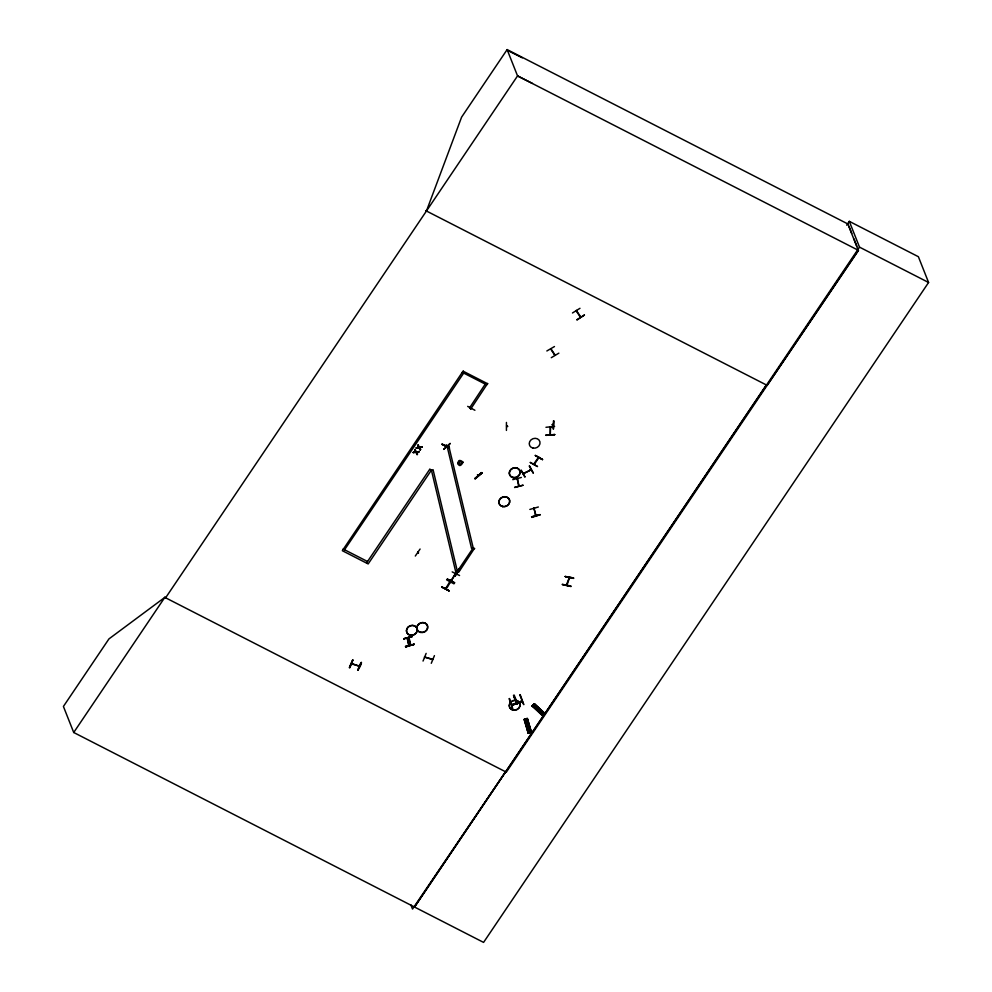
<?xml version="1.0" encoding="UTF-8"?>
<svg xmlns="http://www.w3.org/2000/svg" width="992" height="992" viewBox="0 0 992 992"><rect width="100%" height="100%" fill="white"/><g stroke="black" fill="none" stroke-linecap="round" stroke-linejoin="round"><path stroke-width="1.49" d="M506.428 430.416L506.441 422.443M553.003 424.39L553.214 425.196L552.408 424.415M553.486 420.794L553.114 428.916M553.536 428.941L554.032 420.968M441.824 586.929L449.24 590.872L441.837 586.917M447.392 578.944L454.72 582.664M523.131 473.544L531.08 469.848L530.088 469.588M523.466 473.767L523.106 473.01L523.379 473.804L523.9 472.824M408.468 641.551L409.336 641.328M530.323 462.582L537.54 466.562L530.298 462.371M545.96 427.292L554.602 426.424M417.706 552.11L418.562 552.631M566.444 584.883L569.42 577.183M445.334 588.368C446.14 590.042 448.731 585.119 450.306 581.659M450.046 581.523L449.922 582.812L450.194 581.907M456.01 573.86L455.204 574.48L455.725 573.698M446.177 445.991L446.425 445.048M471.411 408.481L470.84 408.716M538.495 457.337L533.696 464.132M533.721 463.946L534.204 464.616L538.929 457.362M446.859 446.611L447.404 447.169M478.33 475.441L477.946 475.304M408.555 641.526L409.287 641.278M550.114 427.081L550.498 427.887L550.486 427.006M562.538 584.474C588.306 590.401 544.856 580.903 570.809 585.974M517.477 479.421L517.241 478.454M535.978 515.146L536.126 515.815L533.82 507.929M521.271 470.171L525.041 477.115L520.936 470.382M565.279 576.625L573.723 578.001L565.304 576.501M569.544 577.642L566.978 585.168M426.448 211.011L461.59 117.155L507.135 49.6L847.838 223.944L857.708 248.868M554.602 354.95L550.758 349.122M555.123 355.173L550.982 348.812M423.038 661.056L426.138 653.393M425.196 657.274L425.345 656.89M431.867 658.824L432.438 659.221M432.016 659.444L432.028 658.688M431.272 663.301L434.434 655.625M445.507 588.864L449.872 581.634M451.038 580.655L455.576 573.326M451.732 580.184L451.36 580.816L455.836 573.45M445.78 445.854L445.619 445.408M407.563 637.98L409.411 645.631L407.514 637.806M352.681 660.064L349.358 667.69L352.644 660.077M352.991 659.99L349.816 667.814M351.627 663.884L359.588 666.24L351.565 663.474M352.296 664.404L351.453 664.243M359.141 666.128L358.893 665.954M357.864 669.997C363.022 655.762 362.254 664.863 357.802 669.972M539.003 457.907L538.668 457.225M441.849 587.202L449.165 590.947M454.51 583.023L447.206 579.254M442.11 443.97C464.417 455.874 426.882 437.026 449.426 447.714M532.778 705.374L532.034 706.044L542.649 715.827L543.343 715.207L532.791 705.362L532.072 706.031M533.808 704.469L534.539 703.812L545.092 713.645L544.372 714.302L533.77 704.494L544.906 713.732M544.335 714.314L533.907 704.233M470.63 408.902L470.481 408.53M506.689 426.3L507.606 426.597L507.321 425.816M846.709 225.196L849.301 221.352L918.381 256.705L928.586 282.484L483.575 942.4L73.718 732.493L164.883 597.296L165.689 597.705M474.486 548.303L458.812 572.062L457.386 571.342L433.07 469.7L431.408 470.158L368.168 563.927L342.339 550.709L463.202 370.971M413.143 452.451L415.673 451.794L413.143 452.451L415.884 452.265L417.124 454.609L417.421 453.84L417.124 454.609M415.115 449.525L414.817 450.306L415.115 449.525L416.38 451.906L419.07 451.72L416.38 451.906M416.218 447.888L418.748 447.231L416.218 447.888L418.959 447.702L420.199 450.046L420.496 449.277L420.199 450.046M418.202 444.962L417.905 445.743L418.202 444.962C417.756 449.14 425.828 446.239 419.368 447.132M419.07 451.72L416.504 452.166L418.984 451.509M422.146 447.156L419.579 447.603L422.059 446.946M487.605 383.47L471.002 408.592L469.576 407.873L485.262 384.102M429.858 469.104L366.618 562.873M462.966 462.086C455.365 455.526 457.783 472.204 463.016 462.272M459.854 460.524L457.672 463.76M452.191 571.888L459.569 575.509M455.601 571.466L457.386 571.342L473.196 547.894L448.744 445.941M453.989 583.842L446.611 579.849M766.345 384.946L414.507 907.048L859.506 247.132L849.301 221.352M505.523 771.739L412.523 909.069L410.837 904.803M858.526 250.406L767.151 385.355L425.655 210.602M467.678 406.36L474.908 410.266M446.549 445.358L446.127 445.966M415.301 556.041L420.087 549.035M418.376 553.176L417.93 552.519M456.804 572.012L456.084 572.372L456.692 572.781M456.159 572.446L456.171 571.789L456.779 572.768M454.559 576.005L459.308 568.962L459.78 569.371L454.584 576.166L459.284 568.949M454.968 576.352L459.755 569.346M542.525 459.668L535.32 455.44L542.475 459.42M532.196 705.82L534.527 703.824M518.63 485.944L517.266 478.69M518.58 485.658L518.952 485.77M535.469 514.786L535.779 515.852L533.969 508.301M552.457 424.874L553.189 424.477M455.601 574.48L455.08 573.922M524.557 719.398L529.034 732.815L528.153 733.1L524.111 719.535L527.372 718.518L531.352 732.096L527.36 718.53M524.136 719.535L525.09 719.237M530.373 732.394L531.328 732.108L530.385 732.406L526.38 718.828L527.112 718.493L530.993 732.208M528.104 733.1L529.083 732.803M528.724 732.914L524.842 719.188M526.752 718.716L530.596 732.27L531.365 732.084M542.562 459.569L535.283 455.464M533.237 706.8L535.395 704.853M541.644 714.624L543.802 712.678M544.881 713.682L542.624 715.852M443.647 449.314L450.108 443.374M478.181 474.982L477.425 474.808M481.852 473.048C460.685 490.532 496.347 460.598 475.317 478.801M481.455 472.539L475.019 478.528L481.566 472.75M517.464 479.533L517.117 478.318M507.135 49.6L517.551 75.913L165.627 597.792L164.821 597.395L108.959 638.898L63.414 706.453L73.718 732.493M409.386 641.96L408.592 642.084M579.985 308.301L572.471 312.976M576.377 311.128L576.761 310.893M584.362 314.923L577.084 319.957M584.449 315.121L576.91 319.697M546.852 350.97L554.478 346.543M432.648 659.606L424.477 657.039M531.08 469.848L523.441 473.73M533.039 473.06L529.678 465.992M529.17 466.017L533.386 472.924M509.082 698.678L512.678 708.71L509.553 698.504M520.18 694.623L523.776 704.655L519.82 694.983M517.055 702.162L516.249 702.46L513.484 695.33M516.795 703.985L517.601 703.688L516.807 701.518L515.989 701.815L516.795 703.985L514.005 696.756M524.88 720.601L527.26 719.845M524.706 720.75L527.521 719.87M523.888 473.122L523.652 472.725M448.868 446.264L447.218 446.71L471.535 548.353L474.622 548.626M521.358 477.462L512.765 479.644M514.6 487.345L523.206 485.187L514.674 487.518M538.358 506.999L529.852 509.429M531.6 516.882L540.132 514.563M531.588 516.832L540.206 514.724L531.774 517.44M403.831 638.898L412.374 636.641M405.53 646.474L414.086 644.242M405.691 647.032L414.086 644.217M471.138 408.307L470.493 408.816M580.618 316.721L576.29 310.347M550.486 427.093L550.275 434.967L550.337 426.634M545.972 435.128L554.788 434.57L545.972 435.166M546.046 435.364L554.776 434.608M409.026 637.596L410.824 645.259M410.266 645.172L408.543 637.521L410.465 645.333M416.305 448.111L418.959 447.702M413.23 452.674L415.884 452.265M552.457 425.171L552.978 424.799M506.54 425.928L507.532 426.25M554.776 355.409L554.565 354.243M529.096 732.79L524.669 719.361M534.13 509.144L533.77 508.115M535.742 515.828L535.395 514.885M565.192 576.414L573.574 578.423M361.237 662.557L357.988 670.183M507.433 50.356L522.313 57.834M532.431 83.402L517.551 75.913L858.254 250.257L506.317 772.148L164.821 597.395M859.506 247.132L928.586 282.484M463.326 371.293L487.729 383.792M429.982 469.427L431.408 470.158L455.725 571.789M456.32 572.161L456.977 572.471M417.768 552.804L418.426 553.102M534.328 703.861L545.042 713.682M534.118 703.923L544.806 713.893M532.58 705.411L543.343 715.207L532.295 705.56M532.58 705.486L543.07 715.455L532.158 705.796M450.232 443.61L443.722 449.401M447.677 446.958L447.132 446.09M447.404 446.946L446.71 446.226M576.228 310.955L580.233 316.956M558.856 353.152L551.279 357.69M419.579 447.603L420.583 449.488M417.818 445.532L418.835 447.442M416.504 452.166L417.508 454.051M414.743 450.095L415.76 452.005M418.277 445.185L419.455 447.342M848.966 226.263L851.781 233.356M854.025 239.047L856.84 246.14M552.259 424.601L552.519 425.233M538.52 458.515L538.321 458.304M530.894 469.191L531.042 469.96L530.683 469.204M530.137 469.476L530.484 470.233M486.688 384.834L462.272 372.347M534.118 507.842L534.477 508.896M516.77 478.578L517.179 479.62M518.754 485.175L519.151 486.216L517.291 478.776M463.698 373.066L344.559 549.754M471.237 408.072L470.989 407.935M446.933 446.028L447.442 447.156M541.062 710.136L538.867 711.983M539.995 709.131L537.8 710.991M530.658 730.571L527.88 731.55M531.067 731.947L528.29 732.927L524.297 719.361M514.178 695.07L517.601 703.688M451.571 579.774L450.839 580.357M451.236 580.357L450.864 580.171M449.587 582.143L449.922 582.812M425.531 657.126L424.849 657.15L432.785 659.283M424.787 656.741L424.762 657.535L424.576 656.766M405.517 646.424L405.703 647.069M367.536 561.509L343.133 549.022M358.744 665.57L358.732 666.339L358.583 665.706M526.851 718.468L530.807 732.27M524.483 719.225L528.476 732.989M527.384 726.702C528.215 728.897 529.269 724.978 527.384 726.702M458.887 462.47L459.705 464.256L461.739 463.351L460.92 461.565L458.887 462.47M538.792 710.384C539.524 712.628 540.739 708.697 538.792 710.384M541.979 710.929L539.859 712.963L542.016 711.016M543.058 711.921L540.925 713.955L543.058 711.921M407.216 638.079L408.927 645.767L407.216 638.079M521.941 701.009L511.773 704.729L521.941 701.009M522.077 701.418L511.971 705.349L522.077 701.418M529.22 725.685L526.405 726.566L529.22 725.685M529.616 727.062L526.802 727.942L529.654 727.148M529.988 728.277L527.174 729.17L530.013 728.364M530.385 729.653L527.57 730.546L530.385 729.653M412.312 636.318L403.769 638.749L412.312 636.318M414.16 644.378L405.604 646.635L414.148 644.378M532.964 448.074A5.506 4.861 -21.6 0 0 539.933 441.812A5.506 4.861 -21.6 0 0 531.005 439.878A5.506 4.861 -21.6 0 0 532.964 448.074M502.671 506.602A5.518 4.873 -21.6 0 0 509.652 500.328A5.518 4.873 -21.6 0 0 500.712 498.393A5.518 4.873 -21.6 0 0 502.671 506.602M502.609 506.453A5.518 4.873 -21.6 0 0 509.59 500.166A5.518 4.873 -21.6 0 0 500.65 498.232A5.518 4.873 -21.6 0 0 502.609 506.453M513.062 477.623A5.518 4.873 -21.6 0 0 520.044 471.349A5.518 4.873 -21.6 0 0 511.091 469.402A5.518 4.873 -21.6 0 0 513.062 477.623M513 477.462A5.518 4.873 -21.6 0 0 519.982 471.188A5.518 4.873 -21.6 0 0 511.029 469.253A5.518 4.873 -21.6 0 0 513 477.462M513.038 710.173A5.518 4.873 -21.6 0 0 520.031 703.886A5.518 4.873 -21.6 0 0 511.078 701.952A5.518 4.873 -21.6 0 0 513.038 710.173M512.976 709.999A5.518 4.873 -21.6 0 0 519.957 703.725A5.518 4.873 -21.6 0 0 511.004 701.778A5.518 4.873 -21.6 0 0 512.976 709.999M420.645 632.437A5.518 4.873 -21.6 0 0 427.626 626.15A5.518 4.873 -21.6 0 0 418.686 624.216A5.518 4.873 -21.6 0 0 420.645 632.437M420.583 632.276A5.518 4.873 -21.6 0 0 427.564 626.002A5.518 4.873 -21.6 0 0 418.624 624.055A5.518 4.873 -21.6 0 0 420.583 632.276M410.217 635.277A5.518 4.873 -21.6 0 0 417.21 628.99A5.518 4.873 -21.6 0 0 408.258 627.056A5.518 4.873 -21.6 0 0 410.217 635.277M410.155 635.116A5.518 4.873 -21.6 0 0 417.148 628.841A5.518 4.873 -21.6 0 0 408.196 626.894A5.518 4.873 -21.6 0 0 410.155 635.116"/></g></svg>
